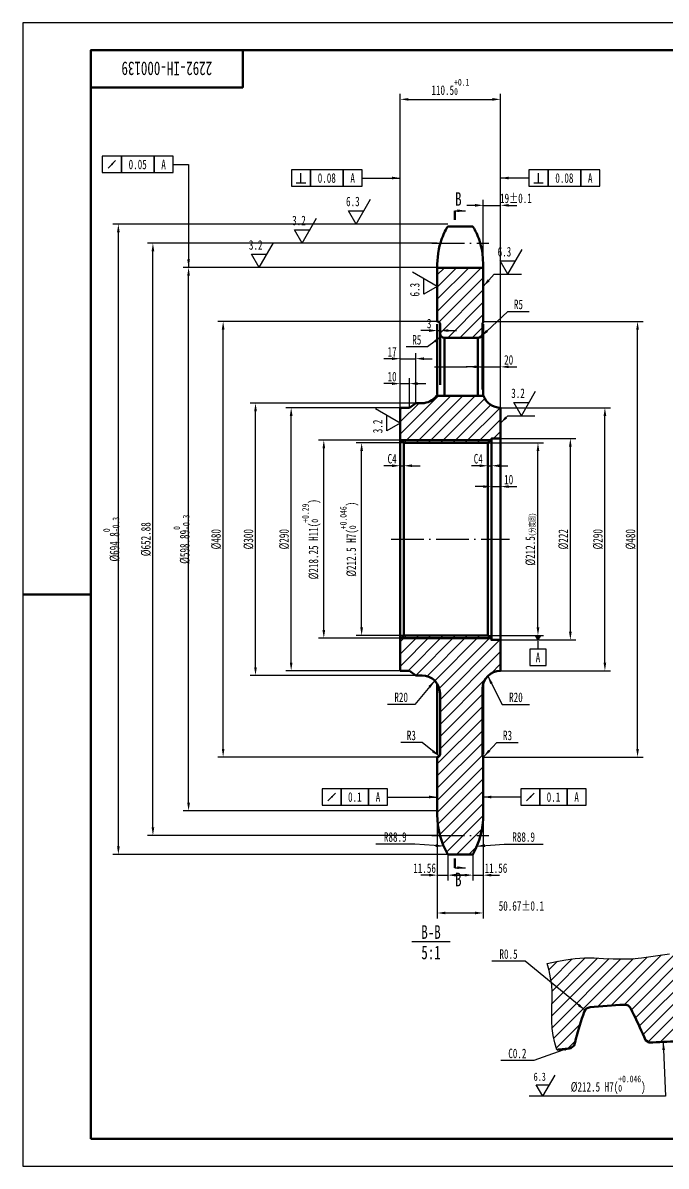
# Model space of a CAD drawing. Header units: millimetres. Extents: x 0 to 1782, y 0 to 1260.
# Drawn here: x 0 to 709, y 0 to 1260 of the extents above; entities that cross this region are included whole.
import ezdxf
from ezdxf.enums import TextEntityAlignment as Align

# ---------------------------------------------------------------- set-up
doc = ezdxf.new("R2010")
doc.units = ezdxf.units.MM
doc.linetypes.add('GB_CENTER', pattern=[49.5, 36, -6, 1.5, -6])
for name, color, linetype, lineweight in [('中心线', 1, 'GB_CENTER', 25), ('剖面线', 8, 'Continuous', 25), ('图框', 7, 'Continuous', 50), ('图框细', 7, 'Continuous', 25), ('尺寸', 3, 'Continuous', 25), ('文字', 7, 'Continuous', 25), ('波浪线', 3, 'Continuous', 25), ('粗实线', 7, 'Continuous', 50), ('细实线', 3, 'Continuous', 25)]:
    doc.layers.add(name, color=color, linetype=linetype, lineweight=lineweight)
doc.styles.add('HZ', font='simfang.ttf', dxfattribs={"width": 0.7})
doc.dimstyles.new('GB', dxfattribs={"dimscale": 3, "dimtxt": 3.5, "dimasz": 3, "dimexe": 2, "dimexo": 0, "dimgap": 0.8, "dimtad": 1, "dimdec": 3, "dimdsep": 46, "dimtxsty": 'HZ', "dimcen": 2.5, "dimclrd": 3, "dimclre": 3, "dimclrt": 7, "dimazin": 3, "dimtfac": 1, "dimtdec": 3, "dimtmove": 0, "dimatfit": 3, "dimlwd": 25, "dimlwe": 25})

msp = doc.modelspace()

# ---------------------------------------------------------------- hatches: boundary and pattern name
at = {"layer": '剖面线'}
h = msp.add_hatch(dxfattribs=at)
h.set_pattern_fill('ANSI31', scale=3)
h.paths.add_polyline_path([(464.93, 912.9), (501.6, 912.9, 0.414213562), (506.6, 917.9), (506.6, 927.9, -0.213421765), (507.6, 930.1361), (507.6, 990.0382), (456.93, 990.0382), (456.93, 930.9, -0.414213562), (459.93, 927.9), (459.93, 917.9, 0.414213562)])
h = msp.add_hatch(dxfattribs=at)
h.set_pattern_fill('ANSI31', scale=3)
h.paths.add_polyline_path([(416.1, 801.15), (420.1, 797.15), (512.6, 797.15), (516.6, 801.15), (516.6, 801.9), (526.6, 801.9), (526.6, 835.9, -0.312962654), (507.865, 848.9), (455.93, 848.9, -0.236067977), (439.93, 840.9), (433.1, 840.9), (426.1, 835.9), (416.1, 835.9)])
h = msp.add_hatch(dxfattribs=at)
h.set_pattern_fill('ANSI31', scale=3)
h.paths.add_polyline_path([(416.1, 580.65), (420.1, 584.65), (512.6, 584.65), (516.6, 580.65), (516.6, 579.9), (526.6, 579.9), (526.6, 545.9, 0.414213562), (506.6, 525.9), (506.6, 453.9, 0.213421765), (507.6, 451.6639), (507.6, 387.3376, -0.12963455), (496.04, 343.5), (468.49, 343.5, -0.12963455), (456.93, 387.3376), (456.93, 450.9, 0.414213562), (459.93, 453.9), (459.93, 520.9, 0.414213562), (439.93, 540.9), (433.1, 540.9), (426.1, 545.9), (416.1, 545.9)])
h = msp.add_hatch(dxfattribs=at)
h.set_pattern_fill('ANSI31', scale=3)
h.paths.add_polyline_path([(941.3527, 128.213, 0.002436605), (925.9066, 129.8565), (922.1721, 133.0615), (921.1952, 136.7527), (920.1911, 140.4455), (919.16, 144.1398), (918.1024, 147.8354), (917.0183, 151.5322), (915.9082, 155.2303), (914.7722, 158.9294), (913.6107, 162.6296), (912.4238, 166.3306), (911.2118, 170.0325, 0.300022305), (904.7314, 175.15, 0.005774523), (867.0272, 177.9422, 0.300022305), (859.8637, 173.8351), (858.1196, 170.3521), (856.4005, 166.8662), (854.7066, 163.3776), (853.0381, 159.8861), (851.3954, 156.3919), (849.7786, 152.8951), (848.1881, 149.3956), (846.6241, 145.8935), (845.087, 142.3889), (843.5771, 138.8818), (839.4111, 136.2619, 0.004873238), (808.3662, 137.4099), (804.4051, 140.3302), (803.1583, 143.9393), (801.8842, 147.5478), (800.5832, 151.1559), (799.2554, 154.7633), (797.9013, 158.37), (796.5211, 161.9759), (795.1151, 165.5811), (793.6834, 169.1853), (792.2265, 172.7886), (790.7444, 176.3909, 0.300022305), (783.9037, 181.0158, 0.005774523), (746.0963, 181.0158, 0.300022305), (739.2556, 176.3909), (737.7735, 172.7886), (736.3166, 169.1853), (734.8849, 165.5811), (733.4789, 161.9759), (732.0987, 158.37), (730.7446, 154.7633), (729.4168, 151.1559), (728.1158, 147.5478), (726.8417, 143.9393), (725.5949, 140.3302), (721.6338, 137.4099, 0.004873238), (690.5889, 136.2619), (686.4229, 138.8818), (684.913, 142.3889), (683.3759, 145.8935), (681.8119, 149.3956), (680.2214, 152.8951), (678.6046, 156.3919), (676.9619, 159.8861), (675.2934, 163.3776), (673.5995, 166.8662), (671.8804, 170.3521), (670.1363, 173.8351, 0.300022305), (662.9728, 177.9422, 0.005774523), (625.2686, 175.15, 0.300022305), (618.7882, 170.0325), (617.5762, 166.3306), (616.3893, 162.6296), (615.2278, 158.9294), (614.0918, 155.2303), (612.9817, 151.5322), (611.8976, 147.8354), (610.84, 144.1398), (609.8089, 140.4455), (608.8048, 136.7527), (607.8279, 133.0615), (604.0934, 129.8565, 0.002436605), (588.6473, 128.213), (586.5729, 136), (584.8181, 143.8226), (583.6167, 151.7069), (583.0545, 159.6623), (583.0458, 167.6793), (583.3567, 175.7319), (583.6676, 183.7845), (583.6589, 191.8015), (583.0967, 199.7569), (581.8954, 207.6411), (580.1405, 215.4637), (578.0661, 223.2508), (588.2868, 225.5639), (598.5605, 227.4947), (608.9027, 228.8082), (619.3101, 229.4174), (629.7637, 229.4073), (640.2354, 229.0116), (650.697, 228.5509), (661.1285, 228.3463), (671.5222, 228.6331), (681.8839, 229.4981), (692.2286, 230.8558), (702.5751, 232.4713), (712.9386, 234.0232), (723.3269, 235.19), (733.7379, 235.7361), (744.1619, 235.5751), (754.5861, 234.7929), (765, 233.625), (775.3991, 232.393), (785.7869, 231.4185), (796.1735, 230.9369), (806.5707, 231.0344), (816.9874, 231.6243), (827.4249, 232.4713), (837.8748, 233.2536), (848.3209, 233.65), (858.7437, 233.4258), (869.1274, 232.4953), (879.4655, 230.9454), (889.7646, 229.0116), (900.0443, 227.0149), (910.3318, 225.276), (920.6544, 224.0287), (931.0304, 223.3579), (941.4623, 223.177), (951.9339, 223.2508), (952.2447, 215.1982), (952.236, 207.1812), (951.6738, 199.2258), (950.4725, 191.3415), (948.7177, 183.5189), (946.6433, 175.7319), (944.5689, 167.9449), (942.8141, 160.1222), (941.6127, 152.238), (941.0505, 144.2826), (941.0418, 136.2656)])

# ---------------------------------------------------------------- linework, layer by layer
at = {"layer": '中心线'}
for p, q in [((450.93, 1017.3382), (513.6, 1017.3382)), ((453.93, 880.9), (512.6, 880.9)), ((406.1, 690.9), (536.6, 690.9)), ((450.93, 364.4618), (513.6, 364.4618))]:
    msp.add_line(p, q, dxfattribs=at)
at = {"layer": '图框'}
msp.add_line((0, 630), (75, 630), dxfattribs=at)
for points in [[(75, 30), (1752, 30), (1752, 1230), (75, 1230)], [(75, 1188.9), (242.4, 1188.9), (242.4, 1230), (75, 1230)]]:
    msp.add_lwpolyline(points, close=True, dxfattribs=at)
at = {"layer": '图框细'}
msp.add_lwpolyline([(0, 0), (1782, 0), (1782, 1260), (0, 1260)], close=True, dxfattribs=at)
at = {"layer": '尺寸'}
for p, q in [((93.9, 1099.8), (102.3, 1108.2)), ((165.6, 1104), (182.7, 1104)), ((182.7, 1104), (182.7, 990.345)), ((301.35, 1083.75), (311.85, 1083.75)), ((306.6, 1083.75), (306.6, 1094.25)), ((374.1, 1089), (416.1, 1089)), ((558, 1089), (526.6, 1089)), ((563.25, 1083.75), (573.75, 1083.75)), ((568.5, 1083.75), (568.5, 1094.25)), ((507.6, 969.6), (519.6, 982.9)), ((519.6, 982.9), (549.6, 982.9)), ((505.1355, 914.3645), (534.6, 941.9)), ((534.6, 941.9), (558.12, 941.9)), ((461.3945, 914.3645), (446.1, 902.9)), ((446.1, 902.9), (422.58, 902.9)), ((526.6, 818.9), (534.6, 826.9)), ((534.6, 826.9), (564.6, 826.9)), ((567.9, 578.65), (567.9, 569.65)), ((454.0721, 535.0421), (432.1, 508.9)), ((512.4579, 540.0421), (528.6, 508.9)), ((432.1, 508.9), (402.07, 508.9)), ((528.6, 508.9), (558.63, 508.9)), ((440.1, 466.9), (416.58, 466.9)), ((459.0513, 451.7787), (440.1, 466.9)), ((508.1, 451.3019), (522.6, 466.9)), ((522.6, 466.9), (546.12, 466.9)), ((336.3, 402.6), (344.7, 411)), ((402, 406.8), (456.93, 406.8)), ((549, 406.8), (507.6, 406.8)), ((555.3, 402.6), (563.7, 411)), ((432.1, 354.9), (389.05, 354.9)), ((463.9971, 352.6016), (432.1, 354.9)), ((500.5329, 352.6016), (530.6, 354.9)), ((530.6, 354.9), (573.65, 354.9)), ((553.7056, 225.8929), (517.1656, 225.8929)), ((619.7056, 171.8929), (553.7056, 225.8929)), ((605.4449, 131.4085), (563.4449, 116.4085)), ((706.1085, 136.9116), (708.3256, 76.9525)), ((563.4449, 116.4085), (526.9049, 116.4085)), ((708.3256, 76.9525), (558.3256, 76.9525))]:
    msp.add_line(p, q, dxfattribs=at)
for points in [[(87.6, 1095), (108.6, 1095), (108.6, 1113), (87.6, 1113)], [(108.6, 1095), (144.6, 1095), (144.6, 1113), (108.6, 1113)], [(144.6, 1095), (165.6, 1095), (165.6, 1113), (144.6, 1113)], [(296.1, 1080), (317.1, 1080), (317.1, 1098), (296.1, 1098)], [(317.1, 1080), (353.1, 1080), (353.1, 1098), (317.1, 1098)], [(353.1, 1080), (374.1, 1080), (374.1, 1098), (353.1, 1098)], [(558, 1080), (579, 1080), (579, 1098), (558, 1098)], [(579, 1080), (615, 1080), (615, 1098), (579, 1098)], [(615, 1080), (636, 1080), (636, 1098), (615, 1098)], [(558.9, 551.65), (576.9, 551.65), (576.9, 569.65), (558.9, 569.65)], [(330, 397.8), (351, 397.8), (351, 415.8), (330, 415.8)], [(351, 397.8), (381, 397.8), (381, 415.8), (351, 415.8)], [(381, 397.8), (402, 397.8), (402, 415.8), (381, 415.8)], [(549, 397.8), (570, 397.8), (570, 415.8), (549, 415.8)], [(570, 397.8), (600, 397.8), (600, 415.8), (570, 415.8)], [(600, 397.8), (621, 397.8), (621, 415.8), (600, 415.8)]]:
    msp.add_lwpolyline(points, close=True, dxfattribs=at)
for points in [[(102.3, 1108.2), (97.1028, 1104.4877), (98.5877, 1103.0028)], [(416.1, 1089), (407.1, 1090.5), (407.1, 1087.5)], [(526.6, 1089), (535.6, 1087.5), (535.6, 1090.5)], [(182.7, 990.345), (184.2, 999.345), (181.2, 999.345)], [(507.6, 969.6), (514.7427, 975.2773), (512.5153, 977.287)], [(505.1355, 914.3645), (512.7353, 919.4136), (510.6869, 921.6055)], [(461.3945, 914.3645), (453.2933, 910.1666), (455.0927, 907.7661)], [(526.6, 818.9), (534.0246, 824.2033), (531.9033, 826.3246)], [(571.8, 584.65), (564, 584.65), (567.9, 578.65)], [(454.0721, 535.0421), (447.1332, 529.1176), (449.4297, 527.1873)], [(512.4579, 540.0421), (515.2678, 531.3615), (517.9313, 532.742)], [(459.0513, 451.7787), (452.9519, 458.5644), (451.0808, 456.2194)], [(508.1, 451.3019), (515.3263, 456.8724), (513.1291, 458.915)], [(344.7, 411), (339.5028, 407.2877), (340.9877, 405.8028)], [(456.93, 406.8), (447.93, 408.3), (447.93, 405.3)], [(507.6, 406.8), (516.6, 405.3), (516.6, 408.3)], [(563.7, 411), (558.5028, 407.2877), (559.9877, 405.8028)], [(463.9971, 352.6016), (455.1282, 354.7445), (454.9126, 351.7523)], [(500.5329, 352.6016), (509.621, 351.7919), (509.3924, 354.7832)], [(619.7056, 171.8929), (613.6899, 178.7529), (611.7902, 176.4311)], [(605.4449, 131.4085), (596.4647, 129.7941), (597.4737, 126.9689)], [(706.1085, 136.9116), (704.9421, 127.8623), (707.9401, 127.9731)]]:
    msp.add_solid(points, dxfattribs=at)
at = {"layer": '波浪线'}
msp.add_lwpolyline([(588.6473, 128.213), (586.5729, 136), (584.8181, 143.8226), (583.6167, 151.7069), (583.0545, 159.6623), (583.0458, 167.6793), (583.3567, 175.7319), (583.6676, 183.7845), (583.6589, 191.8015), (583.0967, 199.7569), (581.8954, 207.6411), (580.1405, 215.4637), (578.0661, 223.2508), (588.2868, 225.5639), (598.5605, 227.4947), (608.9027, 228.8082), (619.3101, 229.4174), (629.7637, 229.4073), (640.2354, 229.0116), (650.697, 228.5509), (661.1285, 228.3463), (671.5222, 228.6331), (681.8839, 229.4981), (692.2286, 230.8558), (702.5751, 232.4713), (712.9386, 234.0232)], dxfattribs=at)
at = {"layer": '粗实线'}
for p, q in [((476.1, 1042.9), (476.1, 1052.9)), ((456.93, 850.3643), (456.93, 927.9)), ((507.6, 849.655), (507.6, 927.9)), ((459.93, 860.9), (459.93, 917.9)), ((464.93, 848.9), (464.93, 912.9)), ((501.6, 848.9), (501.6, 912.9)), ((506.6, 855.9), (506.6, 917.9)), ((416.1, 580.65), (416.1, 801.15)), ((417.225, 800.025), (515.475, 800.025)), ((420.1, 584.65), (420.1, 797.15)), ((512.6, 584.65), (512.6, 797.15)), ((516.6, 579.9), (516.6, 801.9)), ((526.6, 579.9), (526.6, 801.9)), ((417.225, 581.775), (515.475, 581.775)), ((456.93, 531.4357), (456.93, 453.9)), ((507.6, 532.145), (507.6, 453.9)), ((476.1, 338.9), (476.1, 328.9))]:
    msp.add_line(p, q, dxfattribs=at)
msp.add_lwpolyline([(456.93, 990.0382), (456.93, 994.1224), (457.7745, 1005.695), (458.619, 1010.4997), (459.4635, 1014.1767), (460.308, 1017.2668), (461.1525, 1019.9738), (461.997, 1022.401), (462.8415, 1024.6075), (463.686, 1026.6294), (464.5305, 1028.498), (465.375, 1030.236), (466.2195, 1031.8604), (467.064, 1033.3842), (467.9085, 1034.8176), (468.753, 1035.7562), (469.5975, 1035.7562), (470.442, 1035.7562), (471.2865, 1035.7562), (472.131, 1035.7562), (472.9755, 1035.7562), (473.82, 1035.7562), (474.6645, 1035.7562), (475.509, 1035.7562), (476.3535, 1035.7562), (477.198, 1035.7562), (478.0425, 1035.7562), (478.887, 1035.7562), (479.7315, 1035.7562), (480.576, 1035.7562), (481.4205, 1035.7562), (482.265, 1035.7562), (483.1095, 1035.7562), (483.954, 1035.7562), (484.7985, 1035.7562), (485.643, 1035.7562), (486.4875, 1035.7562), (487.332, 1035.7562), (488.1765, 1035.7562), (489.021, 1035.7562), (489.8655, 1035.7562), (490.71, 1035.7562), (491.5545, 1035.7562), (492.399, 1035.7562), (493.2435, 1035.7562), (494.088, 1035.7562), (494.9325, 1035.7562), (495.777, 1035.7562), (496.6215, 1034.8176), (497.466, 1033.3842), (498.3105, 1031.8604), (499.155, 1030.236), (499.9995, 1028.498), (500.844, 1026.6294), (501.6885, 1024.6075), (502.533, 1022.401), (503.3775, 1019.9738), (504.222, 1017.2668), (505.0665, 1014.1767), (505.911, 1010.4997), (506.7555, 1005.695), (507.6, 994.1224), (507.6, 990.0382)], dxfattribs=at)
for points in [[(464.93, 912.9), (501.6, 912.9, 0.414213562), (506.6, 917.9), (506.6, 927.9, -0.213421765), (507.6, 930.1361), (507.6, 990.0382), (456.93, 990.0382), (456.93, 930.9, -0.414213562), (459.93, 927.9), (459.93, 917.9, 0.414213562)], [(416.1, 801.15), (420.1, 797.15), (512.6, 797.15), (516.6, 801.15), (516.6, 801.9), (526.6, 801.9), (526.6, 835.9, -0.312962654), (507.865, 848.9), (455.93, 848.9, -0.236067977), (439.93, 840.9), (433.1, 840.9), (426.1, 835.9), (416.1, 835.9)], [(416.1, 580.65), (420.1, 584.65), (512.6, 584.65), (516.6, 580.65), (516.6, 579.9), (526.6, 579.9), (526.6, 545.9, 0.414213562), (506.6, 525.9), (506.6, 453.9, 0.213421765), (507.6, 451.6639), (507.6, 387.3376, -0.12963455), (496.04, 343.5), (468.49, 343.5, -0.12963455), (456.93, 387.3376), (456.93, 450.9, 0.414213562), (459.93, 453.9), (459.93, 520.9, 0.414213562), (439.93, 540.9), (433.1, 540.9), (426.1, 545.9), (416.1, 545.9)]]:
    msp.add_lwpolyline(points, format="xyb", close=True, dxfattribs=at)
msp.add_lwpolyline([(721.6338, 137.4099, 0.004873238), (690.5889, 136.2619), (686.4229, 138.8818), (684.913, 142.3889), (683.3759, 145.8935), (681.8119, 149.3956), (680.2214, 152.8951), (678.6046, 156.3919), (676.9619, 159.8861), (675.2934, 163.3776), (673.5995, 166.8662), (671.8804, 170.3521), (670.1363, 173.8351, 0.300022305), (662.9728, 177.9422, 0.005774523), (625.2686, 175.15, 0.300022305), (618.7882, 170.0325), (617.5762, 166.3306), (616.3893, 162.6296), (615.2278, 158.9294), (614.0918, 155.2303), (612.9817, 151.5322), (611.8976, 147.8354), (610.84, 144.1398), (609.8089, 140.4455), (608.8048, 136.7527), (607.8279, 133.0615), (604.0934, 129.8565, 0.002436605), (588.6473, 128.213)], format="xyb", dxfattribs=at)
for points in [[(488.1, 1052.9), (479.1, 1054.4), (479.1, 1051.4)], [(488.1, 328.9), (479.1, 330.4), (479.1, 327.4)]]:
    msp.add_solid(points, dxfattribs=at)
at = {"layer": '细实线'}
for p, q in [((367.5, 1038.3), (383.2617, 1065.6)), ((367.5, 1038.3), (359.013, 1053)), ((359.013, 1053), (375.987, 1053)), ((476.1, 1052.9), (488.1, 1052.9)), ((308.1, 1017.3382), (323.8617, 1044.6382)), ((308.1, 1017.3382), (299.613, 1032.0382)), ((299.613, 1032.0382), (316.587, 1032.0382)), ((260.4, 990.345), (276.1617, 1017.645)), ((534.6, 982.9), (550.3617, 1010.2)), ((260.4, 990.345), (251.913, 1005.045)), ((251.913, 1005.045), (268.887, 1005.045)), ((534.6, 982.9), (526.113, 997.6)), ((526.113, 997.6), (543.087, 997.6)), ((456.93, 969.6), (429.63, 985.3617)), ((442.23, 961.113), (442.23, 978.087)), ((456.93, 969.6), (442.23, 961.113)), ((549.6, 826.9), (565.3617, 854.2)), ((416.1, 818.9), (388.8, 834.6617)), ((549.6, 826.9), (541.113, 841.6)), ((541.113, 841.6), (558.087, 841.6)), ((401.4, 810.413), (401.4, 827.387)), ((416.1, 818.9), (401.4, 810.413)), ((476.1, 328.9), (488.1, 328.9)), ((429, 247.5), (471, 247.5)), ((573.3256, 76.9525), (566.051, 89.5525)), ((566.051, 89.5525), (580.6003, 89.5525)), ((573.3256, 76.9525), (586.8356, 100.3525))]:
    msp.add_line(p, q, dxfattribs=at)

# ---------------------------------------------------------------- texts
at = {"layer": '文字', "style": 'HZ', "width": 0.7}
msp.add_text('2292-IH-000139', height=15, rotation=180, dxfattribs=at).set_placement((158.7, 1209.6), align=Align.MIDDLE_CENTER)
for s, height, p in [('0.05', 10.5, (126.6, 1104)), ('A', 10.5, (155.1, 1104)), ('0.08', 10.5, (335.1, 1089)), ('A', 10.5, (363.6, 1089)), ('0.08', 10.5, (597, 1089)), ('A', 10.5, (625.5, 1089)), ('B', 15, (480.1, 1065.9)), ('A', 10.5, (567.9, 560.65)), ('0.1', 10.5, (366, 406.8)), ('A', 10.5, (391.5, 406.8)), ('0.1', 10.5, (585, 406.8)), ('A', 10.5, (610.5, 406.8)), ('B', 15, (480.1, 315.9)), ('B-B', 15, (450, 258)), ('5:1', 15, (450, 235.5))]:
    msp.add_text(s, height=height, dxfattribs=at).set_placement(p, align=Align.MIDDLE_CENTER)
for s, height, p in [('6.3', 10.5, (371.3192, 1054.8)), ('3.2', 10.5, (311.9192, 1033.8382)), ('3.2', 10.5, (264.2192, 1006.845)), ('6.3', 10.5, (538.4192, 999.4)), ('3.2', 10.5, (553.4192, 843.4)), ('6.3', 9, (576.5992, 91.3525))]:
    msp.add_text(s, height=height, dxfattribs=at).set_placement(p, align=Align.BOTTOM_RIGHT)
for s, p in [('6.3', (440.43, 973.4192)), ('3.2', (399.6, 822.7192))]:
    msp.add_text(s, height=10.5, rotation=90, dxfattribs=at).set_placement(p, align=Align.BOTTOM_RIGHT)
at = {"layer": '文字', "char_height": 10.5, "attachment_point": 8, "style": 'HZ'}
for s, insert in [('R5', (546.36, 944.3)), ('R5', (434.34, 905.3)), ('R20', (417.085, 511.3)), ('R20', (543.615, 511.3)), ('R3', (428.34, 469.3)), ('R3', (534.36, 469.3)), ('R88.9', (410.575, 357.3)), ('R88.9', (552.125, 357.3)), ('R0.5', (535.4356, 228.2929)), ('C0.2', (545.1749, 118.8085)), ('%%c212.5 H7(\\H0.7x;\\S+0.046^ 0;\\H1.4286x;)', (645.3256, 79.3525))]:
    msp.add_mtext(s, dxfattribs=dict(at, insert=insert))

# ---------------------------------------------------------------- dimensions: what is measured, and where the dimension line sits
at = {"layer": '尺寸'}
msp.add_linear_dim(base=(416.1, 1175.7), p1=(416.1, 835.9), p2=(526.6, 835.9), text='<>\\H0.7x;\\S+0.1^ 0;', dimstyle='GB', dxfattribs=at).render()
for base, p1, p2, location, text in [((507.6, 1058.9), (507.6, 993.9), (526.6, 835.9), (543.6, 1066.55), '<>±0.1'), ((416.1, 771.9), (416.1, 771.9), (420.1, 771.9), (407.1, 779.55), 'C4'), ((512.6, 771.9), (512.6, 771.9), (516.6, 771.9), (502.1, 779.55), 'C4'), ((456.93, 279), (456.93, 387.3376), (507.6, 387.3376), (549.6, 286.65), '<>±0.1')]:
    msp.add_linear_dim(base=base, p1=p1, p2=p2, location=location, text=text, dimstyle='GB', override={"dimtmove": 2}, dxfattribs=at).render()
for base, p1, p2, text in [((105.3, 343.5), (468.49, 343.5), (468.49, 1038.3), '%%c<>\\H0.7x;\\S0^ -0.3;\\H1.4286x;'), ((143.4, 364.4618), (456.93, 364.4618), (456.93, 1017.3382), '%%c652.88'), ((182.7, 391.455), (456.93, 391.455), (456.93, 990.345), '%%c<>\\H0.7x;\\S0^ -0.3;\\H1.4286x;'), ((220.8, 450.9), (456.93, 450.9), (456.93, 930.9), '%%c<>'), ((677.7, 450.9), (507.6, 450.9), (507.6, 930.9), '%%c<>'), ((256.5, 540.9), (433.1, 540.9), (433.1, 840.9), '%%c<>'), ((295.8, 545.9), (416.1, 545.9), (416.1, 835.9), '%%c<>'), ((641.7, 545.9), (526.6, 545.9), (526.6, 835.9), '%%c<>'), ((331.8, 581.775), (417.225, 581.775), (417.225, 800.025), '%%c<> H11(\\H0.7x;\\S+0.29^ 0;\\H1.4286x;)'), ((373.5, 584.65), (420.1, 584.65), (420.1, 797.15), '%%c<> H7(\\H0.7x;\\S+0.046^ 0;\\H1.4286x;)'), ((567.9, 584.65), (512.6, 584.65), (512.6, 797.15), '%%c<>\\H0.6x;(分度圆)'), ((603.6, 579.9), (526.6, 579.9), (526.6, 801.9), '%%c<>')]:
    msp.add_linear_dim(base=base, p1=p1, p2=p2, angle=90, text=text, dimstyle='GB', dxfattribs=at).render()
for base, p1, p2, location in [((456.93, 920.9), (456.93, 920.9), (459.93, 920.9), (447.93, 928.55)), ((416.1, 889.9), (416.1, 835.9), (433.1, 840.9), (407.1, 897.55)), ((506.6, 880.9), (506.6, 880.9), (526.6, 835.9), (535.6, 888.55)), ((416.1, 862.4), (416.1, 835.9), (426.1, 835.9), (407.1, 870.05)), ((516.6, 748.9), (516.6, 748.9), (526.6, 748.9), (535.6, 756.55)), ((456.93, 320.7), (456.93, 387.3376), (468.49, 343.5), (442.93, 328.35)), ((496.04, 320.7), (496.04, 343.5), (507.6, 387.3376), (521.6, 328.35))]:
    msp.add_linear_dim(base=base, p1=p1, p2=p2, location=location, dimstyle='GB', override={"dimtmove": 2}, dxfattribs=at).render()

doc.saveas('drawing.dxf')
